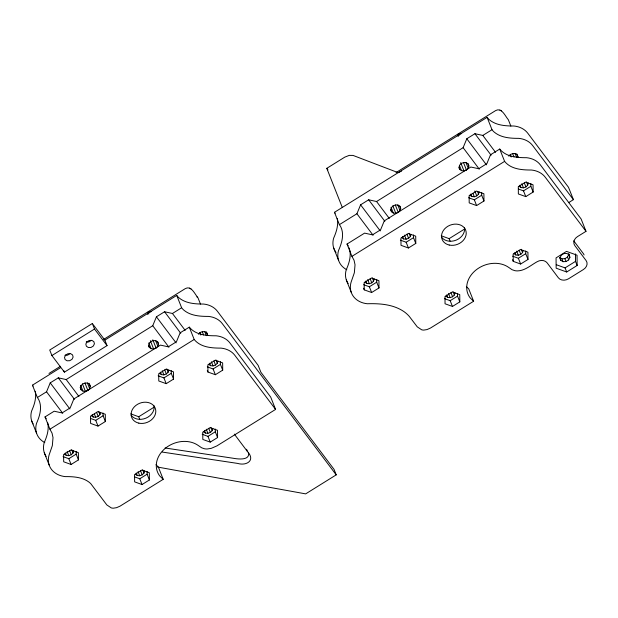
<?xml version="1.0" encoding="UTF-8"?>
<svg xmlns="http://www.w3.org/2000/svg" width="618" height="618" viewBox="0 0 618 618"><rect width="100%" height="100%" fill="white"/><g stroke="black" fill="none" stroke-linecap="round" stroke-linejoin="round"><path stroke-width="0.93" d="M89.68 388.691L90.321 386.505L89.641 384.489L87.818 383.183L85.346 382.944L82.882 383.824L81.082 385.593L80.44 387.78L81.12 389.796L82.943 391.101L85.415 391.349L87.88 390.468L89.68 388.691L87.393 382.928M64.473 454.114L66.296 455.42L68.768 455.667L71.24 454.786L73.032 453.017L73.673 450.831M91.387 415.729L93.21 417.034L95.69 417.281L98.154 416.401L99.946 414.632L100.595 412.445M157.86 346.273L158.509 344.087L157.829 342.071L156.006 340.765L153.527 340.518L151.062 341.399L149.27 343.168L148.621 345.354L149.301 347.37L151.124 348.676L153.604 348.923L156.068 348.042L157.86 346.273L155.582 340.51M159.575 373.311L161.391 374.616L163.87 374.863L166.335 373.983L168.135 372.214L168.776 370.027M135.419 474.184L137.242 475.489L139.714 475.736L142.186 474.856L143.979 473.087L144.62 470.901M208.737 364.357L210.56 365.671L213.032 365.91L215.504 365.029L217.297 363.26L217.938 361.074M203.6 431.766L205.423 433.071L207.903 433.318L210.367 432.438L212.159 430.661L212.808 428.475M365.014 282.171L366.837 283.477L369.317 283.724L371.781 282.843L373.573 281.066L374.222 278.88M400.047 210.645L400.696 208.459L400.016 206.443L398.193 205.137L395.713 204.89L393.249 205.771L391.457 207.548L390.808 209.734L391.488 211.75L393.311 213.055L395.79 213.303L398.255 212.422L400.047 210.645L397.768 204.882M401.808 237.644L403.624 238.95L406.103 239.197L408.568 238.316L410.367 236.539L411.009 234.353M468.235 168.227L468.877 166.041L468.197 164.025L466.374 162.719L463.902 162.472L461.43 163.353L459.637 165.122L458.996 167.308L459.676 169.324L461.499 170.63L463.971 170.877L466.435 169.996L468.235 168.227L465.949 162.464M469.989 195.218L471.812 196.524L474.284 196.771L476.756 195.891L478.548 194.122L479.189 191.935M445.833 296.099L447.656 297.405L450.136 297.644L452.6 296.764L454.392 294.995L455.041 292.808M519.151 186.273L520.974 187.578L523.454 187.826L525.918 186.945L527.718 185.168L528.359 182.982M514.021 253.674L515.845 254.979L518.317 255.226L520.781 254.346L522.581 252.577L523.222 250.39M44.797 442.604A23.214 18.857 -21.6 0 1 36.524 423.353C39.629 416.285 42.294 407.872 39.058 400.371A22.688 18.424 -21.6 0 0 37.358 397.505L46.543 391.789L50.22 382.866L58.293 377.845L66.188 379.568L78.903 396.455M66.188 379.568L152.746 325.725L156.424 316.802L164.558 311.758L172.445 313.481L185.161 330.36M346.814 269.749A23.214 18.857 -21.6 0 1 338.54 250.499C341.646 243.438 344.319 235.018 341.082 227.524A22.688 18.424 -21.6 0 0 339.375 224.658L356.918 213.743L360.595 204.821L368.66 199.799L376.555 201.522L389.278 218.409M376.555 201.522L463.121 147.679L466.799 138.756L474.925 133.712L482.82 135.427L495.536 152.314M567.525 257.034L568.745 254.5L569.889 257.382L568.668 259.915L566.034 261.553L562.99 261.677L560.704 260.224L559.56 257.343L561.847 258.787L564.891 258.672L567.525 257.034L568.668 259.915M198.432 334.222L200.224 332.453L202.696 331.572L205.168 331.812L206.991 333.117L207.671 335.134L206.366 331.843M508.807 156.176L510.599 154.4L513.064 153.519L515.543 153.766L517.366 155.072L518.046 157.088L516.741 153.797M342.287 207.447L326.791 168.328L344.774 157.142L349.209 155.388L353.04 155.419L398.185 172.669L401.499 171.101M92.337 323.508L49.726 350.02L51.904 355.535L64.419 372.144L107.038 345.632L104.851 340.124L92.337 323.508L94.515 329.023L107.038 345.632M51.904 355.535L94.515 329.023M69.865 353.751L67.563 355.18L64.905 355.288M91.178 340.487L88.868 341.924L86.211 342.032M48.984 373.426L60.41 366.319M103.654 339.413L185.253 288.645C191.194 285.246 194.747 293.921 197.613 297.343M37.358 397.505L32.468 385.153L60.626 367.633M104.851 340.124L176.74 295.412A22.688 18.424 -21.6 0 0 179.066 297.891C185.84 303.461 195.149 304.071 203.554 304.048A23.214 18.857 -21.6 0 1 217.405 311.263L258.146 365.354L260.866 372.214L334.044 469.371L336.215 474.863L305.663 493.875L157.49 467.03M396.076 172.538L495.621 110.599C501.569 107.2 505.122 115.875 507.988 119.297A5.06 2.881 -37 0 1 508.413 119.923L510.862 126.111M339.375 224.658L334.485 212.298L487.115 117.358A22.688 18.424 -21.6 0 0 489.441 119.846C496.215 125.415 505.516 126.026 513.929 126.002A23.214 18.857 -21.6 0 1 527.772 133.218L568.514 187.308L573.411 199.66L568.614 202.642M336.215 474.863L222.295 323.623A23.214 18.857 -21.6 0 0 208.451 316.408C200.039 316.431 190.73 315.821 183.955 310.244A22.688 18.424 -21.6 0 1 181.63 307.764L172.445 313.481M482.82 135.427L492.005 129.718A22.688 18.424 -21.6 0 0 494.33 132.198C501.105 137.775 510.414 138.386 518.819 138.362A23.214 18.857 -21.6 0 1 532.662 145.578L573.411 199.66M45.037 416.895L54.168 411.217L62.063 412.94L70.189 407.88L73.866 398.965L160.425 345.107L168.312 346.822L176.439 341.769L180.116 332.855L189.309 327.146C195.636 335.033 206.76 335.813 216.122 335.79A23.214 18.857 -21.6 0 1 229.966 343.005L270.707 397.088L275.589 409.417L216.926 445.879L211.31 448.328L207.192 448.985A11.85 9.625 -21.6 0 1 204.319 448.714L201.638 447.787L198.339 445.547A25.299 20.549 -21.6 0 0 165.809 447.911A25.299 20.549 -21.6 0 0 159.691 475.906L163.214 479.329L120.054 506.142L116.57 507.679L113.395 508.181A7.81 6.342 -21.6 0 1 111.225 507.88L106.837 504.937L90.676 483.531C83.955 477.22 74.06 476.54 65.307 476.609A23.214 18.857 -21.6 0 1 49.069 455.057L52.337 445.64L53.017 437.652L52.036 433.11L49.919 429.216L45.037 416.895L46.242 418.757M347.046 244.04L364.589 233.125L372.484 234.848L380.603 229.796L384.28 220.873L470.839 167.022L478.726 168.737L486.853 163.677L490.53 154.763L499.723 149.054C506.049 156.941 517.173 157.721 526.536 157.698A23.214 18.857 -21.6 0 1 540.387 164.913L581.129 218.996L586.003 231.325L577.451 236.64A7.586 6.165 -21.6 0 0 574.817 245.601L586.08 260.549A7.594 6.165 -21.6 0 1 583.438 269.51L568.521 278.795A7.594 6.165 -21.6 0 1 558.371 277.791L547.108 262.835A7.601 6.172 -21.6 0 0 536.957 261.823C530.87 265.23 524.999 270.669 517.614 270.893A11.85 9.625 -21.6 0 1 514.74 270.622L512.052 269.703L508.761 267.455A25.299 20.549 -21.6 0 0 476.231 269.819A25.299 20.549 -21.6 0 0 470.105 297.814L473.627 301.236L430.468 328.05L426.984 329.587L423.817 330.089A7.81 6.342 -21.6 0 1 421.646 329.788L417.25 326.845L409.309 316.431A40.417 32.824 -21.6 0 0 403.793 311.495C393.164 304.326 379.776 303.368 367.324 303.747A23.214 18.857 -21.6 0 1 351.086 282.194L354.346 272.785L355.033 264.79L354.052 260.255L351.928 256.362L347.046 244.04L348.251 245.902M49.919 429.216L194.183 339.467L189.309 327.146M351.928 256.362L504.605 161.375L499.723 149.054M90.784 418.54L95.728 420.325L103.082 415.752L103.059 413.033M158.146 375.821L163.917 377.899L171.263 373.326L171.24 370.607M98.015 426.088L105.361 421.515L105.299 414.261L97.883 411.588L90.537 416.161L90.599 423.407L98.015 426.088L95.728 420.325M166.196 383.662L173.55 379.089L173.488 371.843L166.072 369.162L158.718 373.736L158.78 380.989L166.196 383.662L163.917 377.899M400.379 240.147L406.15 242.233L413.496 237.66L413.473 234.94M468.568 197.729L474.33 199.807L481.685 195.234L481.661 192.515M63.051 456.625L68.814 458.71L76.168 454.13L76.145 451.418M207.316 366.868L213.079 368.954L220.433 364.381L220.41 361.661M408.428 247.996L415.783 243.422L415.721 236.176L408.305 233.496L400.951 238.069L401.012 245.323L408.428 247.996L406.15 242.233M476.617 205.578L483.964 201.004L483.902 193.751L476.486 191.078L469.139 195.651L469.201 202.897L476.617 205.578L474.33 199.807M130.838 413.89L138.726 416.741L154.454 406.953M71.101 464.473L78.447 459.9L78.386 452.646L70.97 449.974L63.623 454.547L63.685 461.793L71.101 464.473L68.814 458.71M215.365 374.717L222.712 370.143L222.65 362.89L215.234 360.217L207.887 364.79L207.949 372.036L215.365 374.717L213.079 368.954M363.593 284.682L369.355 286.76L376.71 282.187L376.686 279.467M518.556 189.077L523.5 190.862L530.847 186.288L530.823 183.569M441.252 235.798L449.139 238.648L464.867 228.861M371.642 292.523L378.996 287.949L378.927 280.703L371.518 278.023L364.164 282.596L364.226 289.85L371.642 292.523L369.355 286.76M525.779 196.624L533.133 192.051L533.064 184.805L525.655 182.125L518.301 186.698L518.363 193.952L525.779 196.624L523.5 190.862M134.817 476.988L139.761 478.772L147.115 474.199L147.092 471.48M202.179 434.269L207.942 436.354L215.296 431.781L215.273 429.062M142.04 484.543L149.394 479.97L149.332 472.716L141.916 470.043L134.569 474.616L134.631 481.862L142.04 484.543L139.761 478.772M210.228 442.117L217.582 437.544L217.513 430.298L210.105 427.617L202.75 432.191L202.812 439.444L210.228 442.117L207.942 436.354M444.412 298.602L450.174 300.688L457.529 296.115L457.505 293.395M512.592 256.184L518.363 258.262L525.709 253.689L525.686 250.97M452.461 306.451L459.815 301.878L459.746 294.624L452.337 291.951L444.983 296.524L445.045 303.778L452.461 306.451L450.174 300.688M520.642 264.033L527.996 259.452L527.934 252.206L520.518 249.525L513.164 254.098L513.234 261.352L520.642 264.033L518.363 258.262M556.285 264.72L565.068 267.888L575.512 261.375L575.443 253.874M566.698 271.997L577.142 265.485L577.042 255.18L566.497 251.387L556.053 257.899L556.154 268.204L566.698 271.997L565.068 267.888M458.208 136.508L457.977 134.322L461.661 133.581M147.841 314.554L147.602 312.368L151.294 311.626M165.076 447.98L233.434 458.293C238.332 459.189 250.506 460.626 248.451 452.276M162.225 452.067L237.598 463.407C246.505 466.119 255.736 460.418 247.517 451.65L234.33 434.106M457.977 134.322L459.653 135.048M499.9 110.05L500.41 110.313M500.796 110.514L501.407 110.831M189.533 288.096L190.035 288.359M190.421 288.56L191.032 288.876M569.889 257.382L569.232 254.925L566.945 253.48L563.902 253.596L561.268 255.234L560.047 257.768L560.704 260.224M466.405 286.636L468.753 288.915L473.627 301.236M155.983 464.728L158.339 467.007L163.214 479.329M147.602 312.368L148.907 313.766M504.605 161.375C510.931 169.27 522.055 170.043 531.418 170.02A23.214 18.857 -21.6 0 1 545.261 177.235L586.003 231.325M194.183 339.467C200.518 347.362 211.634 348.135 221.005 348.112A23.214 18.857 -21.6 0 1 234.848 355.327L275.589 409.417M573.736 240.842L583.307 253.55A7.594 6.165 -21.6 0 1 584.064 254.971M474.925 133.712L491.109 155.203M466.799 138.756L486.451 164.851M463.121 147.679L479.305 169.17M368.66 199.799L384.852 221.29M360.595 204.821L380.248 230.908M326.791 168.328L327.949 169.857M356.918 213.743L373.102 235.234M164.558 311.758L180.742 333.249M156.424 316.802L176.084 342.897M152.746 325.725L168.938 347.216M58.293 377.845L74.477 399.336M50.22 382.866L69.88 408.961M46.543 391.789L62.735 413.28M575.512 261.375L577.142 265.485M568.66 253.48L569.232 254.925M564.891 258.672L566.034 261.553M561.847 258.787L562.99 261.677M530.847 186.288L533.133 192.051M515.118 153.511L516.748 157.629M526.42 181.893L527.718 185.168M512.67 153.635L513.975 156.933M524.296 182.843L525.918 186.945M510.205 154.515L511.179 156.987M521.831 183.724L523.454 187.826M520.001 185.122L520.974 187.578M487.115 117.358L492.005 129.718M525.709 253.689L527.996 259.452M521.283 249.293L522.581 252.577M519.159 250.244L520.781 254.346M516.694 251.124L518.317 255.226M514.871 252.523L515.845 254.979M512.577 259.707L513.234 261.352M481.685 195.234L483.964 201.004M467.903 163.569L468.877 166.041M477.575 191.665L478.548 194.122M474.809 190.977L476.756 195.891M463.508 162.588L466.435 169.996M460.711 162.642L463.971 170.877M472.986 193.496L474.284 196.771M459.537 165.694L461.499 170.63M470.839 194.067L471.812 196.524M459.019 167.679L459.676 169.324M449.139 238.648L450.12 241.12M457.529 296.115L459.815 301.878M453.094 291.719L454.392 294.995M450.978 292.669L452.6 296.764M448.514 293.55L450.136 297.644M446.683 294.94L447.656 297.405M413.496 237.66L415.783 243.422M399.715 205.995L400.696 208.459M409.07 233.264L410.367 236.539M395.319 205.006L398.255 212.422M406.945 234.214L408.568 238.316M404.481 235.095L406.103 239.197M392.855 205.887L395.79 213.303M402.65 236.493L403.624 238.95M391.032 207.293L393.311 213.055M390.514 209.278L391.488 211.75M376.71 282.187L378.996 287.949M372.275 277.791L373.573 281.066M370.159 278.741L371.781 282.843M367.695 279.622L369.317 283.724M365.864 281.02L366.837 283.477M363.577 288.204L364.226 289.85M333.735 248.127L338.625 260.487M346.289 279.854L351.171 292.175M200.471 304.095L198.046 297.969A5.06 2.881 -37 0 0 196.926 296.949M220.433 364.381L222.712 370.143M204.743 331.557L206.373 335.674M215.999 359.985L217.297 363.26M202.295 331.681L203.6 334.979M213.882 360.935L215.504 365.029M246.567 449.247L247.517 451.65M199.83 332.561L200.811 335.033M211.418 361.816L213.032 365.91M209.587 363.206L210.56 365.671M207.293 370.391L207.949 372.036M176.74 295.412L181.63 307.764M215.296 431.781L217.582 437.544M210.862 427.386L212.159 430.661M208.745 428.336L210.367 432.438M206.281 429.216L207.903 433.318M204.45 430.615L205.423 433.071M171.263 373.326L173.55 379.089M157.528 341.615L158.509 344.087M166.837 368.931L168.135 372.214M152.808 339.807L156.068 348.042M164.712 369.881L166.335 373.983M150.344 340.688L153.604 348.923M162.248 370.761L163.87 374.863M148.845 342.913L151.124 348.676M160.425 372.16L161.391 374.616M148.652 345.725L149.301 347.37M138.726 416.741L139.707 419.213M147.115 474.199L149.394 479.97M142.681 469.811L143.979 473.087M140.564 470.761L142.186 474.856M138.092 471.642L139.714 475.736M136.269 473.033L137.242 475.489M103.082 415.752L105.361 421.515M89.015 383.214L90.321 386.505M98.648 411.356L99.946 414.632M84.952 383.052L87.88 390.468M96.532 412.306L98.154 416.401M82.48 383.933L85.415 391.349M94.392 414.006L95.69 417.281M80.657 385.338L82.943 391.101M92.237 414.578L93.21 417.034M80.139 387.324L81.12 389.796M63.793 370.568L64.419 372.144M76.168 454.13L78.447 459.9M71.734 449.742L73.032 453.017M69.618 450.692L71.24 454.786M67.146 451.573L68.768 455.667M65.323 452.963L66.296 455.42M31.719 420.982L36.609 433.334M44.28 452.716L49.162 465.037M349.17 247.934L349.525 249.008M349.803 250.12C351.163 256.887 348.907 263.731 346.204 269.873A23.214 18.857 -21.6 0 0 348.119 283.546M337.25 218.393C338.602 225.161 336.346 232.013 333.65 238.146A23.214 18.857 -21.6 0 0 336.037 252.492M47.795 422.982C49.146 429.742 46.891 436.594 44.195 442.735A23.214 18.857 -21.6 0 0 46.111 456.401M35.226 391.248C36.586 398.007 34.33 404.86 31.626 410.993A23.214 18.857 -21.6 0 0 33.094 423.971M464.497 227.694A12.654 10.274 -21.6 0 1 456.316 240.078A12.654 10.274 -21.6 0 1 441.607 237.266M334.485 212.298A22.688 18.424 -21.6 0 1 335.126 213.218M154.075 405.787A12.654 10.274 -21.6 0 1 145.902 418.17A12.654 10.274 -21.6 0 1 131.186 415.358M32.468 385.153A22.688 18.424 -21.6 0 1 33.102 386.065M65.578 355.165L64.511 357.382L65.083 359.529L67.084 360.796L69.741 360.696L72.051 359.259L73.117 357.042L72.545 354.894L70.545 353.627L67.887 353.728L65.578 355.165M86.891 341.909L85.817 344.126L86.396 346.273L88.389 347.54L91.055 347.432L93.357 346.003L94.423 343.786L93.851 341.63L91.85 340.371L89.193 340.472L86.891 341.909M449.232 245.045A12.654 10.274 -21.6 0 0 466.111 231.781A12.654 10.274 -21.6 0 0 446.281 227.362A12.654 10.274 -21.6 0 0 449.232 245.045M138.818 423.137A12.654 10.274 -21.6 0 0 155.697 409.873A12.654 10.274 -21.6 0 0 135.867 405.447A12.654 10.274 -21.6 0 0 138.818 423.137"/></g></svg>
